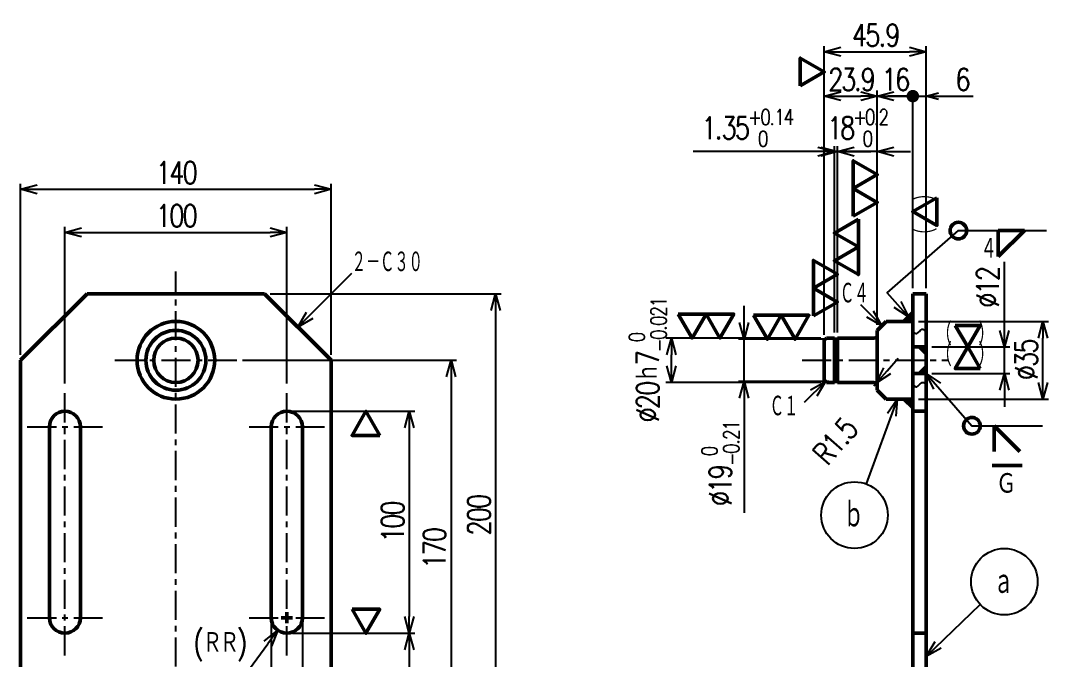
# Model space of a CAD drawing. Header units: millimetres. Extents: x -70 to 393, y -141 to 323.
# Drawn here: x -70 to 393.2, y 35.2 to 323.1 of the extents above; entities that cross this region are included whole.
import ezdxf

# ---------------------------------------------------------------- set-up
doc = ezdxf.new("R2010")
doc.units = ezdxf.units.MM
doc.header["$LTSCALE"] = 0.413386
doc.linetypes.add('CENTER', pattern=[50.8, 31.75, -6.35, 6.35, -6.35])
doc.linetypes.add('DASHED', pattern=[19.05, 12.7, -6.35])
doc.layers.add('NoLayerName_001', color=7, linetype='Continuous')
doc.styles.get("Standard").update_dxf_attribs({"font": 'txt', "bigfont": 'extfont2'})
doc.dimstyles.get("Standard").update_dxf_attribs({"dimtxt": 2.5, "dimasz": 2.5, "dimexe": 1.25, "dimexo": 0.625, "dimtad": 1, "dimdec": 3, "dimzin": 0, "dimdsep": 46, "dimtxsty": 'Standard', "dimcen": 2.5, "dimadec": 0, "dimazin": 0, "dimtfac": 0.75, "dimtdec": 3, "dimtmove": 0, "dimatfit": 3, "dimfxl": 1, "dimarcsym": 0})

# ---------------------------------------------------------------- blocks, each defined once
blk = doc.blocks.new('DIM_0006')
at = {"color": 3, "linetype": 'Continuous', "lineweight": 25}
blk.add_line((0, 0), (24.23, 24.23), dxfattribs=at)
blk.add_lwpolyline([(6.72, 3.88), (0, 0), (3.88, 6.72)], dxfattribs=at)
at = {"color": 2, "linetype": 'Continuous', "lineweight": 50, "width": 0.583333}
blk.add_text('２－Ｃ３０', height=10, dxfattribs=at).set_placement((24.23, 24.23))
blk = doc.blocks.new('_OPEN30')
at = {"color": 0, "linetype": 'ByBlock', "lineweight": -2}
for p, q in [((-1, 0.267949), (0, 0)), ((0, 0), (-1, -0.267949)), ((0, 0), (-1, 0))]:
    blk.add_line(p, q, dxfattribs=at)
blk = doc.blocks.new('*D25')
at = {"layer": 'Defpoints', "color": 0}
for p in [(70, 247.07), (-70, 170), (70, 170)]:
    blk.add_point(p, dxfattribs=at)
at = {"layer": 'NoLayerName_001', "color": 0, "linetype": 'Continuous', "lineweight": 25}
for p, q in [((-70, 172.5), (-70, 249.57)), ((-62.5, 247.07), (62.5, 247.07)), ((70, 172.5), (70, 249.57))]:
    blk.add_line(p, q, dxfattribs=at)
at = {"layer": 'NoLayerName_001', "color": 0, "lineweight": 25, "xscale": 7.5, "yscale": 7.5, "zscale": 7.5, "rotation": 180}
blk.add_blockref('_OPEN30', (-70, 247.07), dxfattribs=at)
at = {"layer": 'NoLayerName_001', "color": 0, "lineweight": 25, "xscale": 7.5, "yscale": 7.5, "zscale": 7.5}
blk.add_blockref('_OPEN30', (70, 247.07), dxfattribs=at)
at = {"layer": 'NoLayerName_001', "color": 2, "lineweight": 50, "insert": (0, 254.57), "char_height": 10, "attachment_point": 5}
blk.add_mtext('\\W0.8000;\\T0.8750;140', dxfattribs=at)
blk = doc.blocks.new('*D26')
at = {"layer": 'Defpoints', "color": 0}
for p in [(50, 227.65), (-50, 157), (50, 157)]:
    blk.add_point(p, dxfattribs=at)
at = {"layer": 'NoLayerName_001', "color": 0, "linetype": 'Continuous', "lineweight": 25}
for p, q in [((-50, 159.5), (-50, 230.15)), ((-42.5, 227.65), (42.5, 227.65)), ((50, 159.5), (50, 230.15))]:
    blk.add_line(p, q, dxfattribs=at)
at = {"layer": 'NoLayerName_001', "color": 0, "lineweight": 25, "xscale": 7.5, "yscale": 7.5, "zscale": 7.5, "rotation": 180}
blk.add_blockref('_OPEN30', (-50, 227.65), dxfattribs=at)
at = {"layer": 'NoLayerName_001', "color": 0, "lineweight": 25, "xscale": 7.5, "yscale": 7.5, "zscale": 7.5}
blk.add_blockref('_OPEN30', (50, 227.65), dxfattribs=at)
at = {"layer": 'NoLayerName_001', "color": 2, "lineweight": 50, "insert": (0, 235.15), "char_height": 10, "attachment_point": 5}
blk.add_mtext('\\W0.8000;\\T0.8750;100', dxfattribs=at)
blk = doc.blocks.new('*D28')
at = {"layer": 'Defpoints', "color": 0}
for p in [(50, 54), (45.88, 48.34)]:
    blk.add_point(p, dxfattribs=at)
at = {"layer": 'NoLayerName_001', "color": 0, "linetype": 'Continuous', "lineweight": 50}
for p, q in [((50, 51.5), (50, 56.5)), ((47.5, 54), (52.5, 54))]:
    blk.add_line(p, q, dxfattribs=at)
at = {"layer": 'NoLayerName_001', "color": 0, "linetype": 'Continuous', "lineweight": 25}
for p, q in [((33.25, 30.97), (41.47, 42.27)), ((10.28, 30.97), (33.25, 30.97))]:
    blk.add_line(p, q, dxfattribs=at)
at = {"layer": 'NoLayerName_001', "color": 0, "lineweight": 25, "xscale": 7.5, "yscale": 7.5, "zscale": 7.5, "rotation": 53.97295393722036}
blk.add_blockref('_OPEN30', (45.88, 48.34), dxfattribs=at)
at = {"layer": 'NoLayerName_001', "color": 2, "lineweight": 50, "insert": (19.75, 41.09), "char_height": 10, "attachment_point": 5}
blk.add_mtext('\\W0.8000;\\T0.8750;(ＲＲ)', dxfattribs=at)
blk = doc.blocks.new('_NONE')
blk = doc.blocks.new('SX_FinishSymbol_1')
at = {"color": 0, "linetype": 'ByBlock', "lineweight": -2}
blk.add_lwpolyline([(-0.5, 0.866), (0, 0), (0.5, 0.866)], close=True, dxfattribs=at)
blk = doc.blocks.new('*D30')
at = {"layer": 'Defpoints', "color": 0}
for p in [(50, 147), (50, 47), (105.2, 47)]:
    blk.add_point(p, dxfattribs=at)
at = {"layer": 'NoLayerName_001', "color": 0, "linetype": 'Continuous', "lineweight": 25}
for p, q in [((52.5, 147), (107.7, 147)), ((105.2, 139.5), (105.2, 54.5)), ((52.5, 47), (107.7, 47))]:
    blk.add_line(p, q, dxfattribs=at)
at = {"layer": 'NoLayerName_001', "color": 0, "lineweight": 25, "xscale": 7.5, "yscale": 7.5, "zscale": 7.5}
for p, rotation in [((105.2, 147), 90), ((105.2, 47), 270)]:
    blk.add_blockref('_OPEN30', p, dxfattribs=dict(at, rotation=rotation))
at = {"layer": 'NoLayerName_001', "color": 2, "lineweight": 50, "insert": (97.7, 97), "char_height": 10, "attachment_point": 5, "rotation": 90}
blk.add_mtext('\\W0.8000;\\T0.8750;100', dxfattribs=at)
blk = doc.blocks.new('*D31')
at = {"layer": 'Defpoints', "color": 0}
for p in [(50, 47), (70, 0), (105.2, 0)]:
    blk.add_point(p, dxfattribs=at)
at = {"layer": 'NoLayerName_001', "color": 0, "linetype": 'Continuous', "lineweight": 25}
for p, q in [((52.5, 47), (107.7, 47)), ((105.2, 39.5), (105.2, 7.5)), ((72.5, 0), (107.7, 0))]:
    blk.add_line(p, q, dxfattribs=at)
at = {"layer": 'NoLayerName_001', "color": 0, "lineweight": 25, "xscale": 7.5, "yscale": 7.5, "zscale": 7.5}
for p, rotation in [((105.2, 47), 90), ((105.2, 0), 270)]:
    blk.add_blockref('_OPEN30', p, dxfattribs=dict(at, rotation=rotation))
at = {"layer": 'NoLayerName_001', "color": 2, "lineweight": 50, "insert": (97.7, 23.5), "char_height": 10, "attachment_point": 5, "rotation": 90}
blk.add_mtext('\\W0.8000;\\T0.8750;47', dxfattribs=at)
blk = doc.blocks.new('*D32')
at = {"layer": 'Defpoints', "color": 0}
for p in [(43, 54), (57, 54), (43, -28.21)]:
    blk.add_point(p, dxfattribs=at)
at = {"layer": 'NoLayerName_001', "color": 0, "linetype": 'Continuous', "lineweight": 25}
for p, q in [((43, 51.5), (43, -30.71)), ((57, 51.5), (57, -30.71)), ((35.5, -28.21), (28, -28.21)), ((57, -28.21), (43, -28.21)), ((64.5, -28.21), (72, -28.21))]:
    blk.add_line(p, q, dxfattribs=at)
at = {"layer": 'NoLayerName_001', "color": 0, "lineweight": 25, "xscale": 7.5, "yscale": 7.5, "zscale": 7.5}
blk.add_blockref('_OPEN30', (43, -28.21), dxfattribs=at)
at = {"layer": 'NoLayerName_001', "color": 0, "lineweight": 25, "xscale": 7.5, "yscale": 7.5, "zscale": 7.5, "rotation": 180}
blk.add_blockref('_OPEN30', (57, -28.21), dxfattribs=at)
at = {"layer": 'NoLayerName_001', "color": 2, "lineweight": 50, "insert": (50, -20.71), "char_height": 10, "attachment_point": 5}
blk.add_mtext('\\W0.8000;\\T0.8750;14', dxfattribs=at)
blk = doc.blocks.new('*D33')
at = {"layer": 'Defpoints', "color": 0}
for p in [(27.5, 170), (70, 0), (124.03, 0)]:
    blk.add_point(p, dxfattribs=at)
at = {"layer": 'NoLayerName_001', "color": 0, "linetype": 'Continuous', "lineweight": 25}
for p, q in [((30, 170), (126.53, 170)), ((124.03, 162.5), (124.03, 7.5)), ((72.5, 0), (126.53, 0))]:
    blk.add_line(p, q, dxfattribs=at)
at = {"layer": 'NoLayerName_001', "color": 0, "lineweight": 25, "xscale": 7.5, "yscale": 7.5, "zscale": 7.5}
for p, rotation in [((124.03, 170), 90.00000000000001), ((124.03, 0), 270)]:
    blk.add_blockref('_OPEN30', p, dxfattribs=dict(at, rotation=rotation))
at = {"layer": 'NoLayerName_001', "color": 2, "lineweight": 50, "insert": (116.53, 85), "char_height": 10, "attachment_point": 5, "rotation": 90}
blk.add_mtext('\\W0.8000;\\T0.8750;170', dxfattribs=at)
blk = doc.blocks.new('*D34')
at = {"layer": 'Defpoints', "color": 0}
for p in [(40, 200), (70, 0), (144.11, 0)]:
    blk.add_point(p, dxfattribs=at)
at = {"layer": 'NoLayerName_001', "color": 0, "linetype": 'Continuous', "lineweight": 25}
for p, q in [((42.5, 200), (146.61, 200)), ((144.11, 192.5), (144.11, 7.5)), ((72.5, 0), (146.61, 0))]:
    blk.add_line(p, q, dxfattribs=at)
at = {"layer": 'NoLayerName_001', "color": 0, "lineweight": 25, "xscale": 7.5, "yscale": 7.5, "zscale": 7.5}
for p, rotation in [((144.11, 200), 90), ((144.11, 0), 270)]:
    blk.add_blockref('_OPEN30', p, dxfattribs=dict(at, rotation=rotation))
at = {"layer": 'NoLayerName_001', "color": 2, "lineweight": 50, "insert": (136.61, 100), "char_height": 10, "attachment_point": 5, "rotation": 90}
blk.add_mtext('\\W0.8000;\\T0.8750;200', dxfattribs=at)
blk = doc.blocks.new('JZB_0006')
at = {"layer": 'NoLayerName_001', "color": 7, "linetype": 'Continuous', "lineweight": 50}
for radius in [17.5, 13.5, 10]:
    blk.add_circle((17.5, 17.5), radius, dxfattribs=at)
blk = doc.blocks.new('JZB_0007')
at = {"layer": 'NoLayerName_001', "color": 7, "linetype": 'Continuous', "lineweight": 50}
for p, q in [((30, 200), (0, 170)), ((30, 200), (110, 200)), ((140, 170), (110, 200)), ((0, 170), (0, 0)), ((140, 170), (140, 0)), ((13, 54), (13, 140)), ((27, 140), (27, 54)), ((113, 54), (113, 140)), ((127, 140), (127, 54)), ((0, 6), (140, 6)), ((0, 0), (140, 0))]:
    blk.add_line(p, q, dxfattribs=at)
for centre, start, end in [((20, 140), 0, 180), ((120, 140), 0, 180), ((20, 54), 180, 0), ((120, 54), 180, 0)]:
    blk.add_arc(centre, 7, start, end, dxfattribs=at)
blk = doc.blocks.new('SX_FinishSymbol_2')
at = {"color": 0, "linetype": 'ByBlock', "lineweight": -2}
for points in [[(-1, 0.866), (-0.5, 0), (0, 0.866)], [(0, 0.866), (0.5, 0), (1, 0.866)]]:
    blk.add_lwpolyline(points, close=True, dxfattribs=at)
blk = doc.blocks.new('DIM_0008')
at = {"color": 3, "linetype": 'Continuous', "lineweight": 25}
blk.add_line((18.81, 0), (9.38, 9.43), dxfattribs=at)
blk.add_lwpolyline([(14.93, 6.72), (18.81, 0), (12.09, 3.88)], dxfattribs=at)
at = {"color": 2, "linetype": 'Continuous', "lineweight": 50, "width": 0.583333}
blk.add_text('Ｃ４', height=10, dxfattribs=at).set_placement((0, 9.64))
blk = doc.blocks.new('DIM_0009')
at = {"color": 3, "linetype": 'Continuous', "lineweight": 25}
blk.add_line((25.05, 16.23), (15.52, 6.71), dxfattribs=at)
blk.add_lwpolyline([(18.32, 12.35), (25.05, 16.23), (21.17, 9.51)], dxfattribs=at)
at = {"color": 2, "linetype": 'Continuous', "lineweight": 50, "width": 0.583333}
blk.add_text('Ｃ１', height=10, dxfattribs=at).set_placement((0, 0))
blk = doc.blocks.new('*D41')
at = {"layer": 'Defpoints', "color": 0}
for p in [(314.63, 158.5), (315.62, 159.63)]:
    blk.add_point(p, dxfattribs=at)
at = {"layer": 'NoLayerName_001', "color": 0, "linetype": 'Continuous', "lineweight": 25}
for p, q in [((320.55, 165.28), (325.49, 170.92)), ((314.63, 158.5), (315.62, 159.63))]:
    blk.add_line(p, q, dxfattribs=at)
at = {"layer": 'NoLayerName_001', "color": 0, "lineweight": 25, "xscale": 7.5, "yscale": 7.5, "zscale": 7.5, "rotation": 228.8386123268486}
blk.add_blockref('_OPEN30', (315.62, 159.63), dxfattribs=at)
at = {"layer": 'NoLayerName_001', "color": 2, "lineweight": 50, "insert": (296.95, 133.34), "char_height": 10, "attachment_point": 5, "rotation": 48.8386}
blk.add_mtext('\\W0.8000;\\T0.8750;R1.5', dxfattribs=at)
blk = doc.blocks.new('*D42')
at = {"layer": 'Defpoints', "color": 0}
for p in [(256.05, 179.5), (296.78, 179.5), (296.78, 160.5)]:
    blk.add_point(p, dxfattribs=at)
at = {"layer": 'NoLayerName_001', "color": 0, "linetype": 'Continuous', "lineweight": 25}
for p, q in [((256.05, 187), (256.05, 194.5)), ((294.28, 179.5), (253.55, 179.5)), ((256.05, 160.5), (256.05, 179.5)), ((294.28, 160.5), (253.55, 160.5)), ((256.05, 160.5), (256.05, 101.31)), ((256.05, 153), (256.05, 145.5))]:
    blk.add_line(p, q, dxfattribs=at)
at = {"layer": 'NoLayerName_001', "color": 0, "lineweight": 25, "xscale": 7.5, "yscale": 7.5, "zscale": 7.5}
for p, rotation in [((256.05, 179.5), 270), ((256.05, 160.5), 90)]:
    blk.add_blockref('_OPEN30', p, dxfattribs=dict(at, rotation=rotation))
at = {"layer": 'NoLayerName_001', "color": 2, "lineweight": 50, "insert": (245.39, 123.4), "char_height": 10, "attachment_point": 5, "rotation": 90}
blk.add_mtext('\\A1;\\W0.8000;\\T0.8750;%%c19{\\H7.000000;\\S 0^ -0.21;}', dxfattribs=at)
blk = doc.blocks.new('*D43')
at = {"layer": 'Defpoints', "color": 0}
for p in [(223.33, 180), (293.23, 180), (293.23, 160)]:
    blk.add_point(p, dxfattribs=at)
at = {"layer": 'NoLayerName_001', "color": 0, "linetype": 'Continuous', "lineweight": 25}
for p, q in [((290.73, 180), (220.83, 180)), ((223.33, 167.5), (223.33, 172.5)), ((290.73, 160), (220.83, 160))]:
    blk.add_line(p, q, dxfattribs=at)
at = {"layer": 'NoLayerName_001', "color": 0, "lineweight": 25, "xscale": 7.5, "yscale": 7.5, "zscale": 7.5}
for p, rotation in [((223.33, 180), 90), ((223.33, 160), 270)]:
    blk.add_blockref('_OPEN30', p, dxfattribs=dict(at, rotation=rotation))
at = {"layer": 'NoLayerName_001', "color": 2, "lineweight": 50, "insert": (212.66, 170), "char_height": 10, "attachment_point": 5, "rotation": 90}
blk.add_mtext('\\A1;\\W0.8000;\\T0.8750;%%c20ｈ7{{\\H0.70x;\\A1;\\S 0^ -0.021;}}', dxfattribs=at)
blk = doc.blocks.new('*D44')
at = {"layer": 'Defpoints', "color": 0}
for p in [(332.13, 187.5), (390.75, 187.5), (332.13, 152.5)]:
    blk.add_point(p, dxfattribs=at)
at = {"layer": 'NoLayerName_001', "color": 0, "linetype": 'Continuous', "lineweight": 25}
for p, q in [((334.63, 187.5), (393.25, 187.5)), ((390.75, 160), (390.75, 180)), ((334.63, 152.5), (393.25, 152.5))]:
    blk.add_line(p, q, dxfattribs=at)
at = {"layer": 'NoLayerName_001', "color": 0, "lineweight": 25, "xscale": 7.5, "yscale": 7.5, "zscale": 7.5}
for p, rotation in [((390.75, 187.5), 90), ((390.75, 152.5), 270)]:
    blk.add_blockref('_OPEN30', p, dxfattribs=dict(at, rotation=rotation))
at = {"layer": 'NoLayerName_001', "color": 2, "lineweight": 50, "insert": (383.25, 170), "char_height": 10, "attachment_point": 5, "rotation": 90}
blk.add_mtext('\\W0.8000;\\T0.8750;%%c35', dxfattribs=at)
blk = doc.blocks.new('*D45')
at = {"layer": 'Defpoints', "color": 0}
for p in [(338.13, 309.05), (338.13, 200), (292.23, 179)]:
    blk.add_point(p, dxfattribs=at)
at = {"layer": 'NoLayerName_001', "color": 0, "linetype": 'Continuous', "lineweight": 25}
for p, q in [((292.23, 181.5), (292.23, 311.55)), ((338.13, 202.5), (338.13, 311.55)), ((299.73, 309.05), (330.63, 309.05))]:
    blk.add_line(p, q, dxfattribs=at)
at = {"layer": 'NoLayerName_001', "color": 0, "lineweight": 25, "xscale": 7.5, "yscale": 7.5, "zscale": 7.5, "rotation": 180}
blk.add_blockref('_OPEN30', (292.23, 309.05), dxfattribs=at)
at = {"layer": 'NoLayerName_001', "color": 0, "lineweight": 25, "xscale": 7.5, "yscale": 7.5, "zscale": 7.5}
blk.add_blockref('_OPEN30', (338.13, 309.05), dxfattribs=at)
at = {"layer": 'NoLayerName_001', "color": 2, "lineweight": 50, "insert": (315.18, 316.55), "char_height": 10, "attachment_point": 5}
blk.add_mtext('\\W0.8000;\\T0.8750;45.9', dxfattribs=at)
blk = doc.blocks.new('*D46')
at = {"layer": 'Defpoints', "color": 0}
for p in [(316.13, 289.05), (316.13, 183.5), (292.23, 179)]:
    blk.add_point(p, dxfattribs=at)
at = {"layer": 'NoLayerName_001', "color": 0, "linetype": 'Continuous', "lineweight": 25}
for p, q in [((292.23, 181.5), (292.23, 291.55)), ((299.73, 289.05), (308.63, 289.05)), ((316.13, 186), (316.13, 291.55))]:
    blk.add_line(p, q, dxfattribs=at)
at = {"layer": 'NoLayerName_001', "color": 0, "lineweight": 25, "xscale": 7.5, "yscale": 7.5, "zscale": 7.5, "rotation": 180}
blk.add_blockref('_OPEN30', (292.23, 289.05), dxfattribs=at)
at = {"layer": 'NoLayerName_001', "color": 0, "lineweight": 25, "xscale": 7.5, "yscale": 7.5, "zscale": 7.5}
blk.add_blockref('_OPEN30', (316.13, 289.05), dxfattribs=at)
at = {"layer": 'NoLayerName_001', "color": 2, "lineweight": 50, "insert": (304.18, 296.55), "char_height": 10, "attachment_point": 5}
blk.add_mtext('\\W0.8000;\\T0.7500;23.9', dxfattribs=at)
blk = doc.blocks.new('*D47')
at = {"layer": 'Defpoints', "color": 0}
for p in [(332.13, 289.05), (332.13, 200), (316.13, 183.5)]:
    blk.add_point(p, dxfattribs=at)
at = {"layer": 'NoLayerName_001', "color": 0, "linetype": 'Continuous', "lineweight": 25}
for p, q in [((316.13, 186), (316.13, 291.55)), ((323.63, 289.05), (332.13, 289.05)), ((332.13, 202.5), (332.13, 291.55))]:
    blk.add_line(p, q, dxfattribs=at)
at = {"layer": 'NoLayerName_001', "color": 0, "lineweight": 25, "xscale": 7.5, "yscale": 7.5, "zscale": 7.5, "rotation": 180}
blk.add_blockref('_OPEN30', (316.13, 289.05), dxfattribs=at)
at = {"layer": 'NoLayerName_001', "color": 2, "lineweight": 50, "insert": (324.13, 296.55), "char_height": 10, "attachment_point": 5}
blk.add_mtext('\\W0.8000;\\T0.8750;16', dxfattribs=at)
blk = doc.blocks.new('*D48')
at = {"layer": 'Defpoints', "color": 0}
for p in [(296.78, 264.05), (296.78, 180), (298.13, 180)]:
    blk.add_point(p, dxfattribs=at)
at = {"layer": 'NoLayerName_001', "color": 0, "linetype": 'Continuous', "lineweight": 25}
for p, q in [((296.78, 182.5), (296.78, 266.55)), ((298.13, 182.5), (298.13, 266.55)), ((296.78, 264.05), (233.2, 264.05)), ((289.28, 264.05), (281.78, 264.05)), ((298.13, 264.05), (296.78, 264.05)), ((305.63, 264.05), (313.13, 264.05))]:
    blk.add_line(p, q, dxfattribs=at)
at = {"layer": 'NoLayerName_001', "color": 0, "lineweight": 25, "xscale": 7.5, "yscale": 7.5, "zscale": 7.5}
blk.add_blockref('_OPEN30', (296.78, 264.05), dxfattribs=at)
at = {"layer": 'NoLayerName_001', "color": 0, "lineweight": 25, "xscale": 7.5, "yscale": 7.5, "zscale": 7.5, "rotation": 180}
blk.add_blockref('_OPEN30', (298.13, 264.05), dxfattribs=at)
at = {"layer": 'NoLayerName_001', "color": 2, "lineweight": 50, "insert": (257.49, 274.72), "char_height": 10, "attachment_point": 5}
blk.add_mtext('\\A1;\\W0.8000;\\T0.8750;1.35{\\H7.000000;\\S+0.14^  0;}', dxfattribs=at)
blk = doc.blocks.new('*D49')
at = {"layer": 'Defpoints', "color": 0}
for p in [(298.13, 264.05), (316.13, 183.5), (298.13, 180)]:
    blk.add_point(p, dxfattribs=at)
at = {"layer": 'NoLayerName_001', "color": 0, "linetype": 'Continuous', "lineweight": 25}
for p, q in [((298.13, 182.5), (298.13, 266.55)), ((316.13, 186), (316.13, 266.55)), ((290.63, 264.05), (283.13, 264.05)), ((316.13, 264.05), (298.13, 264.05)), ((323.63, 264.05), (331.13, 264.05))]:
    blk.add_line(p, q, dxfattribs=at)
at = {"layer": 'NoLayerName_001', "color": 0, "lineweight": 25, "xscale": 7.5, "yscale": 7.5, "zscale": 7.5}
blk.add_blockref('_OPEN30', (298.13, 264.05), dxfattribs=at)
at = {"layer": 'NoLayerName_001', "color": 0, "lineweight": 25, "xscale": 7.5, "yscale": 7.5, "zscale": 7.5, "rotation": 180}
blk.add_blockref('_OPEN30', (316.13, 264.05), dxfattribs=at)
at = {"layer": 'NoLayerName_001', "color": 2, "lineweight": 50, "insert": (307.13, 274.72), "char_height": 10, "attachment_point": 5}
blk.add_mtext('\\A1;\\W0.8000;\\T0.7500;18{\\H7.000000;\\S+0.2^  0;}', dxfattribs=at)
blk = doc.blocks.new('*D50')
at = {"layer": 'Defpoints', "color": 0}
for p in [(338.13, 176), (373.39, 176), (338.13, 164)]:
    blk.add_point(p, dxfattribs=at)
at = {"layer": 'NoLayerName_001', "color": 0, "linetype": 'Continuous', "lineweight": 25}
for p, q in [((373.39, 176), (373.39, 214.33)), ((373.39, 183.5), (373.39, 191)), ((340.63, 176), (375.89, 176)), ((373.39, 164), (373.39, 176)), ((340.63, 164), (375.89, 164)), ((373.39, 156.5), (373.39, 149))]:
    blk.add_line(p, q, dxfattribs=at)
at = {"layer": 'NoLayerName_001', "color": 0, "lineweight": 25, "xscale": 7.5, "yscale": 7.5, "zscale": 7.5}
for p, rotation in [((373.39, 176), 270), ((373.39, 164), 90)]:
    blk.add_blockref('_OPEN30', p, dxfattribs=dict(at, rotation=rotation))
at = {"layer": 'NoLayerName_001', "color": 2, "lineweight": 50, "insert": (365.89, 202.67), "char_height": 10, "attachment_point": 5, "rotation": 90}
blk.add_mtext('\\W0.8000;\\T0.8750;%%c12', dxfattribs=at)
blk = doc.blocks.new('_DOT')
at = {"color": 0, "linetype": 'ByBlock', "lineweight": -2}
blk.add_line((-0.5, 0), (-1, 0), dxfattribs=at)
at = {"color": 0, "linetype": 'ByBlock', "lineweight": -2, "const_width": 0.5}
blk.add_lwpolyline([(-0.25, 0, 1), (0.25, 0, 1)], format="xyb", close=True, dxfattribs=at)
blk = doc.blocks.new('*D52')
at = {"layer": 'Defpoints', "color": 0}
for p in [(338.13, 289.05), (332.13, 200), (338.13, 200)]:
    blk.add_point(p, dxfattribs=at)
at = {"layer": 'NoLayerName_001', "color": 0, "linetype": 'Continuous', "lineweight": 25}
for p, q in [((326.5, 289.05), (320.88, 289.05)), ((332.13, 202.5), (332.13, 291.55)), ((332.13, 289.05), (338.13, 289.05)), ((338.13, 202.5), (338.13, 291.55)), ((338.13, 289.05), (359.33, 289.05)), ((343.75, 289.05), (349.38, 289.05))]:
    blk.add_line(p, q, dxfattribs=at)
at = {"layer": 'NoLayerName_001', "color": 0, "lineweight": 25, "xscale": 5.625, "yscale": 5.625, "zscale": 5.625}
blk.add_blockref('_DOT', (332.13, 289.05), dxfattribs=at)
at = {"layer": 'NoLayerName_001', "color": 0, "lineweight": 25, "xscale": 5.625, "yscale": 5.625, "zscale": 5.625, "rotation": 180}
blk.add_blockref('_OPEN30', (338.13, 289.05), dxfattribs=at)
at = {"layer": 'NoLayerName_001', "color": 2, "lineweight": 50, "insert": (354.35, 296.55), "char_height": 10, "attachment_point": 5}
blk.add_mtext('\\W0.8000;\\T0.8750;6', dxfattribs=at)
blk = doc.blocks.new('JZB_0011')
at = {"layer": 'NoLayerName_001', "color": 7, "linetype": 'Continuous', "lineweight": 50}
for p, q in [((6, 12), (0, 12)), ((0, 0), (6, 0))]:
    blk.add_line(p, q, dxfattribs=at)
blk = doc.blocks.new('JZB_0012')
at = {"layer": 'NoLayerName_001', "color": 7, "linetype": 'Continuous', "lineweight": 50}
for p, q in [((39, 200), (39, 8)), ((39, 200), (45, 200)), ((45, 200), (45, 8)), ((0, 0), (0, 6)), ((0, 6), (37, 6)), ((0, 0), (37, 0))]:
    blk.add_line(p, q, dxfattribs=at)
at = {"layer": 'NoLayerName_001', "color": 3, "linetype": 'DASHED', "lineweight": 50}
for p, q in [((45, 147), (39, 147)), ((39, 47), (45, 47))]:
    blk.add_line(p, q, dxfattribs=at)
at = {"layer": 'NoLayerName_001', "color": 7, "linetype": 'Continuous', "lineweight": 50}
for radius in [2, 8]:
    blk.add_arc((37, 8), radius, 270, 0, dxfattribs=at)
at = {"layer": 'NoLayerName_001', "color": 3, "linetype": 'Continuous', "lineweight": 25, "start_tangent": (0.83205, -0.5547), "end_tangent": (0.83205, -0.5547)}
for points in [[(39, 183.05), (40.5, 182.05), (42, 183.05), (43.5, 184.05), (45, 183.05)], [(39, 159.05), (40.5, 158.05), (42, 159.05), (43.5, 160.05), (45, 159.05)]]:
    blk.add_spline(points, degree=3, dxfattribs=at)
blk = doc.blocks.new('JZB_0014')
at = {"layer": 'NoLayerName_001', "color": 7, "linetype": 'Continuous', "lineweight": 50}
for p, q in [((23.9, 31), (27.9, 35)), ((27.9, 35), (39.9, 35)), ((23.9, 4), (23.9, 31)), ((1, 27.5), (0, 26.5)), ((0, 26.5), (0, 8.5)), ((4.55, 27.5), (1, 27.5)), ((4.55, 27.5), (4.55, 7.5)), ((5.9, 27), (4.55, 27)), ((5.9, 27.5), (5.9, 7.5)), ((22.4, 27.5), (5.9, 27.5)), ((0, 8.5), (1, 7.5)), ((1, 7.5), (4.55, 7.5)), ((4.55, 8), (5.9, 8)), ((5.9, 7.5), (22.4, 7.5)), ((23.9, 4), (27.9, 0)), ((27.9, 0), (39.9, 0))]:
    blk.add_line(p, q, dxfattribs=at)
for centre, start, end in [((22.4, 29), 270, 0), ((22.4, 6), 0, 90)]:
    blk.add_arc(centre, 1.5, start, end, dxfattribs=at)
blk = doc.blocks.new('DIM_0002')
at = {"color": 2, "linetype": 'Continuous', "lineweight": 50}
for p, q in [((50.08, 38.83), (50.08, 27.2)), ((61.8, 38.83), (50.08, 38.83)), ((50.08, 27.2), (61.8, 38.83))]:
    blk.add_line(p, q, dxfattribs=at)
at = {"color": 3, "linetype": 'Continuous', "lineweight": 25}
for points in [[(9.65, 0), (0, 10.76), (32.08, 38.83), (71.8, 38.83)], [(6.14, 6.93), (9.65, 0), (3.14, 4.24)]]:
    blk.add_lwpolyline(points, dxfattribs=at)
at = {"color": 2, "linetype": 'Continuous', "lineweight": 50}
blk.add_circle((32.08, 38.83), 3.75, dxfattribs=at)
at = {"color": 2, "linetype": 'Continuous', "lineweight": 50, "width": 0.666667}
blk.add_text('４', height=10, dxfattribs=at).set_placement((42.08, 25.7))
blk = doc.blocks.new('DIM_0003')
at = {"color": 3, "linetype": 'Continuous', "lineweight": 25}
for points in [[(34.28, 67.28), (20.19, 29.07)], [(29.8, 60.94), (34.28, 67.28), (33.57, 59.55)]]:
    blk.add_lwpolyline(points, dxfattribs=at)
blk.add_circle((15, 15), 15, dxfattribs=at)
at = {"color": 2, "linetype": 'Continuous', "lineweight": 50, "width": 0.666667}
blk.add_text('ｂ', height=12.5, dxfattribs=at).set_placement((10, 8.75))
blk = doc.blocks.new('DIM_0004')
at = {"color": 3, "linetype": 'Continuous', "lineweight": 25}
for points in [[(0, 0), (24.41, 23.29)], [(6.81, 3.72), (0, 0), (4.04, 6.63)]]:
    blk.add_lwpolyline(points, dxfattribs=at)
blk.add_circle((35.26, 33.65), 15, dxfattribs=at)
at = {"color": 2, "linetype": 'Continuous', "lineweight": 50, "width": 0.666667}
blk.add_text('ａ', height=12.5, dxfattribs=at).set_placement((30.26, 27.4))
blk = doc.blocks.new('DIM_0005')
at = {"color": 2, "linetype": 'Continuous', "lineweight": 50}
for p, q in [((42.27, 19.47), (30.66, 31.09)), ((30.66, 31.09), (30.66, 19.47)), ((29.77, 13.12), (43.27, 13.12))]:
    blk.add_line(p, q, dxfattribs=at)
at = {"color": 3, "linetype": 'Continuous', "lineweight": 25}
for points in [[(3.44, 47.65), (0, 54.61), (6.46, 50.3)], [(0, 54.61), (20.66, 31.09), (52.38, 31.09)]]:
    blk.add_lwpolyline(points, dxfattribs=at)
at = {"color": 2, "linetype": 'Continuous', "lineweight": 50}
blk.add_circle((20.66, 31.09), 3.75, dxfattribs=at)
at = {"color": 2, "linetype": 'Continuous', "lineweight": 50, "width": 0.833333}
blk.add_text('Ｇ', height=10, dxfattribs=at).set_placement((31.52, 0))

msp = doc.modelspace()

# ---------------------------------------------------------------- hatches: boundary and pattern name
at = {"layer": 'NoLayerName_001', "linetype": 'Continuous', "lineweight": 25}
h = msp.add_hatch(color=6, dxfattribs=at)
h.dxf.hatch_style = 1
h.paths.add_polyline_path([(332.1282, 191.5), (332.1282, 187.5), (328.1282, 187.5)])
h = msp.add_hatch(dxfattribs=at)
h.set_pattern_fill('ANSI31', color=6, scale=0.039375, angle=270)
h.set_pattern_definition([(315, (293.12822, 0), (0.0883994, 0.0883994), [])])
h.paths.add_polyline_path([(338.1282, 173), (338.1282, 176), (335.1282, 176)])
h = msp.add_hatch(dxfattribs=at)
h.set_pattern_fill('ANSI31', color=6, scale=0.039375)
h.set_pattern_definition([(45, (293.12822, 0), (-0.0883994, 0.0883994), [])])
h.paths.add_polyline_path([(338.1282, 167), (338.1282, 164), (335.1282, 164)])
h = msp.add_hatch(color=6, dxfattribs=at)
h.dxf.hatch_style = 1
h.paths.add_polyline_path([(332.1282, 148.5), (332.1282, 152.5), (328.1282, 152.5)])

# ---------------------------------------------------------------- linework, layer by layer
at = {"layer": 'NoLayerName_001', "color": 4, "linetype": 'CENTER', "lineweight": 25}
for p, q in [((0, -10), (0, 210)), ((-27.5, 170), (27.5, 170)), ((282.2282, 170), (348.1282, 170)), ((-50, 37), (-50, 157)), ((50, 37), (50, 157)), ((-67, 140), (-33, 140)), ((33, 140), (67, 140)), ((-67, 54), (-33, 54)), ((33, 54), (67, 54))]:
    msp.add_line(p, q, dxfattribs=at)
at = {"layer": 'NoLayerName_001', "color": 6, "linetype": 'Continuous', "lineweight": 50}
for p, q in [((328.1282, 187.5), (332.1282, 191.5)), ((335.1282, 176), (338.1282, 173)), ((335.1282, 164), (338.1282, 167)), ((328.1282, 152.5), (332.1282, 148.5))]:
    msp.add_line(p, q, dxfattribs=at)

# ---------------------------------------------------------------- block references
at = {"layer": 'NoLayerName_001', "color": 1, "lineweight": 50}
for name, p, xscale, yscale, zscale, rotation in [('SX_FinishSymbol_1', (292.2282, 299.9769), 12.5, 12.5, 12.5, 89.99999999999997), ('SX_FinishSymbol_2', (316.1282, 247.431), 12.5, 12.5, 12.5, 90.00000000000006), ('SX_FinishSymbol_1', (332.1282, 237.0278), 12.5, 12.5, 12.5, 269.9999999999999), ('SX_FinishSymbol_2', (296.7782, 221.0977), 12.50000000000001, 12.50000000000001, 12.50000000000001, 269.9999999999999), ('SX_FinishSymbol_2', (298.1282, 202.5031), 12.49999999999999, 12.49999999999999, 12.49999999999999, 89.99999999999997), ('SX_FinishSymbol_1', (356.8878, 176), 11.25, 11.25, 11.25, 180), ('SX_FinishSymbol_1', (85.647, 147), 12.49999999999999, 12.49999999999999, 12.49999999999999, 180)]:
    msp.add_blockref(name, p, dxfattribs=dict(at, xscale=xscale, yscale=yscale, zscale=zscale, rotation=rotation))
at = {"layer": 'NoLayerName_001', "color": 3, "linetype": 'Continuous', "lineweight": 25}
for name, p in [('DIM_0002', (320.5855, 189.6031)), ('DIM_0006', (55, 185)), ('DIM_0008', (299.3154, 185.5)), ('DIM_0005', (338.1282, 109.3938)), ('DIM_0009', (267.6803, 144.2695)), ('DIM_0003', (290.8507, 85.222)), ('DIM_0004', (338.1282, 36.5766))]:
    msp.add_blockref(name, p, dxfattribs=at)
at = {"layer": 'NoLayerName_001'}
for name, p in [('JZB_0007', (-70, 0)), ('JZB_0012', (293.1282, 0)), ('JZB_0006', (-17.5, 152.5)), ('JZB_0014', (292.2282, 152.5)), ('JZB_0011', (332.1282, 164))]:
    msp.add_blockref(name, p, dxfattribs=at)
at = {"layer": 'NoLayerName_001', "color": 1, "lineweight": 50}
for name, p, xscale, yscale, zscale in [('SX_FinishSymbol_2', (238.924, 180), 12.49999999999999, 12.49999999999999, 12.49999999999999), ('SX_FinishSymbol_2', (272.8118, 179.5), 12.49999999999999, 12.49999999999999, 12.49999999999999), ('SX_FinishSymbol_1', (356.8878, 176), 11.24999999999999, 11.24999999999999, 11.24999999999999), ('SX_FinishSymbol_1', (85.647, 47), 12.49999999999999, 12.49999999999999, 12.49999999999999)]:
    msp.add_blockref(name, p, dxfattribs=dict(at, xscale=xscale, yscale=yscale, zscale=zscale))

# ---------------------------------------------------------------- texts
at = {"layer": 'NoLayerName_001', "color": 2, "lineweight": 50, "insert": (342.9535, 222.5278), "char_height": 10, "attachment_point": 7, "rotation": 90.000003}
msp.add_mtext('\\A1;\\W0.6667;\\T0.8750;（\u3000\u3000）', dxfattribs=at)
at = {"layer": 'NoLayerName_001', "color": 2, "lineweight": 50, "char_height": 10, "attachment_point": 7}
for insert in [(342.3878, 176.6603), (342.3878, 167.3397)]:
    msp.add_mtext('\\A1;\\W0.6667;\\T0.8750;（\u3000\u3000）', dxfattribs=dict(at, insert=insert))

# ---------------------------------------------------------------- dimensions: what is measured, and where the dimension line sits
at = {"layer": 'NoLayerName_001', "color": 3, "linetype": 'Continuous', "lineweight": 50}
for base, p1, p2, text, override, picture, middle in [((338.1282, 309.0507), (292.2282, 179), (338.1282, 200), '\\W0.8000;\\T0.8750;<>', {"dimtxt": 10, "dimasz": 7.5, "dimexe": 2.5, "dimexo": 2.5, "dimgap": 2.5, "dimzin": 8, "dimblk": 'OPEN30', "dimclrd": 0, "dimclre": 0, "dimclrt": 2, "dimtp": 0, "dimtm": 0, "dimlwd": 25, "dimlwe": 25}, '*D45', (315.1782, 309.0507)), ((316.1282, 289.0507), (292.2282, 179), (316.1282, 183.5), '\\W0.8000;\\T0.7500;<>', {"dimtxt": 10, "dimasz": 7.5, "dimexe": 2.5, "dimexo": 2.5, "dimgap": 2.5, "dimzin": 8, "dimblk": 'OPEN30', "dimclrd": 0, "dimclre": 0, "dimclrt": 2, "dimtp": 0, "dimtm": 0, "dimlwd": 25, "dimlwe": 25}, '*D46', (304.1782, 289.0507)), ((332.1282, 289.0507), (316.1282, 183.5), (332.1282, 200), '\\W0.8000;\\T0.8750;<>', {"dimtxt": 10, "dimasz": 7.5, "dimexe": 2.5, "dimexo": 2.5, "dimgap": 2.5, "dimzin": 8, "dimblk1": 'OPEN30', "dimblk2": 'NONE', "dimsah": 1, "dimclrd": 0, "dimclre": 0, "dimclrt": 2, "dimtp": 0, "dimtm": 0, "dimlwd": 25, "dimlwe": 25}, '*D47', (324.1282, 289.0507)), ((338.1282, 289.0507), (332.1282, 200), (338.1282, 200), '\\W0.8000;\\T0.8750;<>', {"dimtxt": 10, "dimasz": 5.625, "dimexe": 2.5, "dimexo": 2.5, "dimgap": 2.5, "dimzin": 8, "dimblk1": 'DOT', "dimblk2": 'OPEN30', "dimsah": 1, "dimclrd": 0, "dimclre": 0, "dimclrt": 2, "dimtp": 0, "dimtm": 0, "dimlwd": 25, "dimlwe": 25}, '*D52', (354.3544, 289.0507)), ((70, 247.0662), (-70, 170), (70, 170), '\\W0.8000;\\T0.8750;<>', {"dimtxt": 10, "dimasz": 7.5, "dimexe": 2.5, "dimexo": 2.5, "dimgap": 2.5, "dimzin": 8, "dimblk": 'OPEN30', "dimclrd": 0, "dimclre": 0, "dimclrt": 2, "dimtp": 0, "dimtm": 0, "dimlwd": 25, "dimlwe": 25}, '*D25', (0, 247.0662)), ((50, 227.6535), (-50, 157), (50, 157), '\\W0.8000;\\T0.8750;<>', {"dimtxt": 10, "dimasz": 7.5, "dimexe": 2.5, "dimexo": 2.5, "dimgap": 2.5, "dimzin": 8, "dimblk": 'OPEN30', "dimclrd": 0, "dimclre": 0, "dimclrt": 2, "dimtp": 0, "dimtm": 0, "dimlwd": 25, "dimlwe": 25}, '*D26', (0, 227.6535))]:
    dim = msp.add_linear_dim(base=base, p1=p1, p2=p2, text=text, dimstyle='Standard', override=override, dxfattribs=at)
    dim.commit()
    dim.dimension.update_dxf_attribs({"geometry": picture, "text_midpoint": middle, "dimtype": 160})
for base, p1, p2, angle, text, override, picture, middle in [((296.7782, 264.0507), (298.1282, 180), (296.7782, 180), 180, '\\W0.8000;\\T0.8750;<>', {"dimtxt": 10, "dimasz": 7.5, "dimexe": 2.5, "dimexo": 2.5, "dimgap": 2.5, "dimzin": 8, "dimblk": 'OPEN30', "dimclrd": 0, "dimclre": 0, "dimclrt": 2, "dimtol": 1, "dimtp": 0.14, "dimtm": 0, "dimtfac": 0.7, "dimtdec": 2, "dimtolj": 1, "dimlwd": 25, "dimlwe": 25}, '*D48', (257.4877, 264.0507)), ((298.1282, 264.0507), (316.1282, 183.5), (298.1282, 180), 180, '\\W0.8000;\\T0.7500;<>', {"dimtxt": 10, "dimasz": 7.5, "dimexe": 2.5, "dimexo": 2.5, "dimgap": 2.5, "dimzin": 8, "dimblk": 'OPEN30', "dimclrd": 0, "dimclre": 0, "dimclrt": 2, "dimtol": 1, "dimtp": 0.2, "dimtm": 0, "dimtfac": 0.7, "dimtdec": 1, "dimtolj": 1, "dimlwd": 25, "dimlwe": 25}, '*D49', (307.1282, 264.0507)), ((373.3881, 176), (338.1282, 164), (338.1282, 176), 90, '\\W0.8000;\\T0.8750;<>', {"dimtxt": 10, "dimasz": 7.5, "dimexe": 2.5, "dimexo": 2.5, "dimgap": 2.5, "dimzin": 8, "dimpost": '%%c<>', "dimblk": 'OPEN30', "dimclrd": 0, "dimclre": 0, "dimclrt": 2, "dimtp": 0, "dimtm": 0, "dimlwd": 25, "dimlwe": 25}, '*D50', (373.3881, 202.6667)), ((144.1093, 0), (40, 200), (70, 0), 270, '\\W0.8000;\\T0.8750;<>', {"dimtxt": 10, "dimasz": 7.5, "dimexe": 2.5, "dimexo": 2.5, "dimgap": 2.5, "dimzin": 8, "dimblk": 'OPEN30', "dimclrd": 0, "dimclre": 0, "dimclrt": 2, "dimtp": 0, "dimtm": 0, "dimlwd": 25, "dimlwe": 25}, '*D34', (144.1093, 100)), ((223.3303, 180), (293.2282, 160), (293.2282, 180), 90, '\\W0.8000;\\T0.8750;<>', {"dimtxt": 10, "dimasz": 7.5, "dimexe": 2.5, "dimexo": 2.5, "dimgap": 2.5, "dimzin": 8, "dimpost": '%%c<>ｈ7{{\\H0.70x;\\A1;\\S 0^-0.021;}}', "dimblk": 'OPEN30', "dimclrd": 0, "dimclre": 0, "dimclrt": 2, "dimtp": 0, "dimtm": 0.021, "dimtfac": 0.7, "dimtolj": 1, "dimlwd": 25, "dimlwe": 25}, '*D43', (223.3303, 170)), ((256.0535, 179.5), (296.7782, 160.5), (296.7782, 179.5), 90, '\\W0.8000;\\T0.8750;<>', {"dimtxt": 10, "dimasz": 7.5, "dimexe": 2.5, "dimexo": 2.5, "dimgap": 2.5, "dimzin": 8, "dimpost": '%%c<>', "dimblk": 'OPEN30', "dimclrd": 0, "dimclre": 0, "dimclrt": 2, "dimtol": 1, "dimtp": 0, "dimtm": 0.21, "dimtfac": 0.7, "dimtdec": 2, "dimtolj": 1, "dimlwd": 25, "dimlwe": 25}, '*D42', (256.0535, 123.4048)), ((390.7499, 187.5), (332.1282, 152.5), (332.1282, 187.5), 90, '\\W0.8000;\\T0.8750;<>', {"dimtxt": 10, "dimasz": 7.5, "dimexe": 2.5, "dimexo": 2.5, "dimgap": 2.5, "dimzin": 8, "dimpost": '%%c<>', "dimblk": 'OPEN30', "dimclrd": 0, "dimclre": 0, "dimclrt": 2, "dimtp": 0, "dimtm": 0, "dimlwd": 25, "dimlwe": 25}, '*D44', (390.7499, 170)), ((124.0332, 0), (27.5, 170), (70, 0), 270, '\\W0.8000;\\T0.8750;<>', {"dimtxt": 10, "dimasz": 7.5, "dimexe": 2.5, "dimexo": 2.5, "dimgap": 2.5, "dimzin": 8, "dimblk": 'OPEN30', "dimclrd": 0, "dimclre": 0, "dimclrt": 2, "dimtp": 0, "dimtm": 0, "dimlwd": 25, "dimlwe": 25}, '*D33', (124.0332, 85)), ((105.2022, 47), (50, 147), (50, 47), 270, '\\W0.8000;\\T0.8750;<>', {"dimtxt": 10, "dimasz": 7.5, "dimexe": 2.5, "dimexo": 2.5, "dimgap": 2.5, "dimzin": 8, "dimblk": 'OPEN30', "dimclrd": 0, "dimclre": 0, "dimclrt": 2, "dimtp": 0, "dimtm": 0, "dimlwd": 25, "dimlwe": 25}, '*D30', (105.2022, 97)), ((43, -28.2084), (57, 54), (43, 54), 180, '\\W0.8000;\\T0.8750;<>', {"dimtxt": 10, "dimasz": 7.5, "dimexe": 2.5, "dimexo": 2.5, "dimgap": 2.5, "dimzin": 8, "dimblk": 'OPEN30', "dimclrd": 0, "dimclre": 0, "dimclrt": 2, "dimtp": 0, "dimtm": 0, "dimlwd": 25, "dimlwe": 25}, '*D32', (50, -28.2084)), ((105.2022, 0), (50, 47), (70, 0), 270, '\\W0.8000;\\T0.8750;<>', {"dimtxt": 10, "dimasz": 7.5, "dimexe": 2.5, "dimexo": 2.5, "dimgap": 2.5, "dimzin": 8, "dimblk": 'OPEN30', "dimclrd": 0, "dimclre": 0, "dimclrt": 2, "dimtp": 0, "dimtm": 0, "dimlwd": 25, "dimlwe": 25}, '*D31', (105.2022, 23.5))]:
    dim = msp.add_linear_dim(base=base, p1=p1, p2=p2, angle=angle, text=text, dimstyle='Standard', override=override, dxfattribs=at)
    dim.commit()
    dim.dimension.update_dxf_attribs({"geometry": picture, "text_midpoint": middle, "dimtype": 160})
for center, mpoint, text, override, picture, middle in [((314.6282, 158.5), (315.6155, 159.6293), '\\W0.8000;\\T0.8750;<>', {"dimtxt": 10, "dimasz": 7.5, "dimexe": 2.5, "dimexo": 2.5, "dimgap": 2.5, "dimtad": 3, "dimzin": 8, "dimblk1": 'NONE', "dimblk2": 'OPEN30', "dimsah": 1, "dimclrd": 0, "dimclre": 0, "dimclrt": 2, "dimtp": 0, "dimtm": 0, "dimtmove": 2, "dimlwd": 25, "dimlwe": 25}, '*D41', (296.9536, 133.3414)), ((50, 54), (45.8828, 48.3388), '\\W0.8000;\\T0.8750;(ＲＲ)', {"dimtxt": 10, "dimasz": 7.5, "dimexe": 2.5, "dimexo": 2.5, "dimgap": 2.5, "dimtad": 3, "dimtih": 1, "dimtoh": 1, "dimzin": 8, "dimpost": '(Ｒ<>)', "dimblk1": 'NONE', "dimblk2": 'OPEN30', "dimsah": 1, "dimclrd": 0, "dimclre": 0, "dimclrt": 2, "dimtp": 0, "dimtm": 0, "dimtofl": 0, "dimlwd": 25, "dimlwe": 25}, '*D28', (19.7525, 30.9719))]:
    dim = msp.add_radius_dim(center=center, mpoint=mpoint, text=text, dimstyle='Standard', override=override, dxfattribs=at)
    dim.commit()
    dim.dimension.update_dxf_attribs({"geometry": picture, "text_midpoint": middle, "dimtype": 164})

doc.saveas('drawing.dxf')
